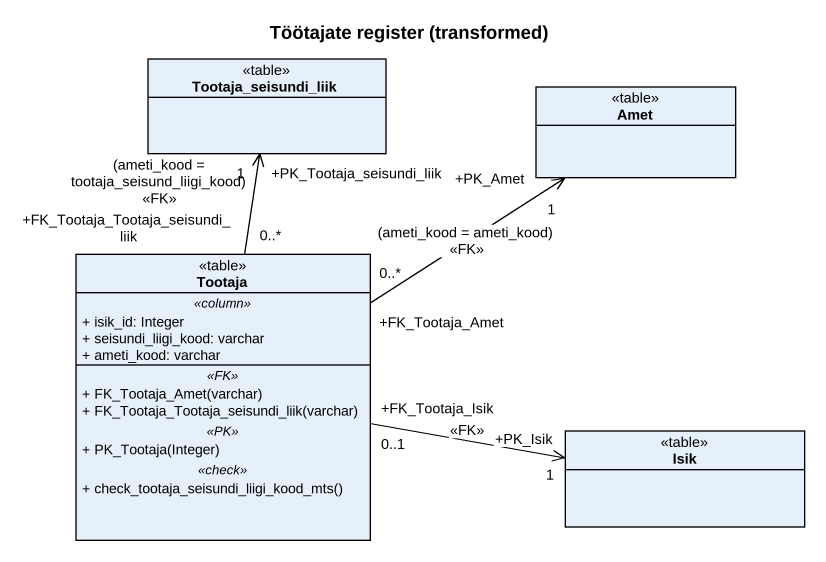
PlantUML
@startuml
title Töötajate register (transformed)
hide circle
hide empty members
skinparam classAttributeIconSize 0
class Tootaja_seisundi_liik <<table>>
class Amet <<table>>
class Tootaja <<table>> {
  .. <<column>> ..
  + isik_id: Integer
  + seisundi_liigi_kood: varchar
  + ameti_kood: varchar
  .. <<FK>> ..
  + FK_Tootaja_Amet(varchar)
  + FK_Tootaja_Tootaja_seisundi_liik(varchar)
  .. <<PK>> ..
  + PK_Tootaja(Integer)
  .. <<check>> ..
  + check_tootaja_seisundi_liigi_kood_mts()
}
class Isik <<table>>
Tootaja "+FK_Tootaja_Tootaja_seisundi_liik\n0..*" -up-> "+PK_Tootaja_seisundi_liik\n1" Tootaja_seisundi_liik : (ameti_kood = tootaja_seisund_liigi_kood)\n<<FK>>
Tootaja "+FK_Tootaja_Amet\n0..*" -up-> "+PK_Amet\n1" Amet : (ameti_kood = ameti_kood)\n<<FK>>
Tootaja "+FK_Tootaja_Isik\n0..1" -right-> "+PK_Isik\n1" Isik : <<FK>>
@enduml
